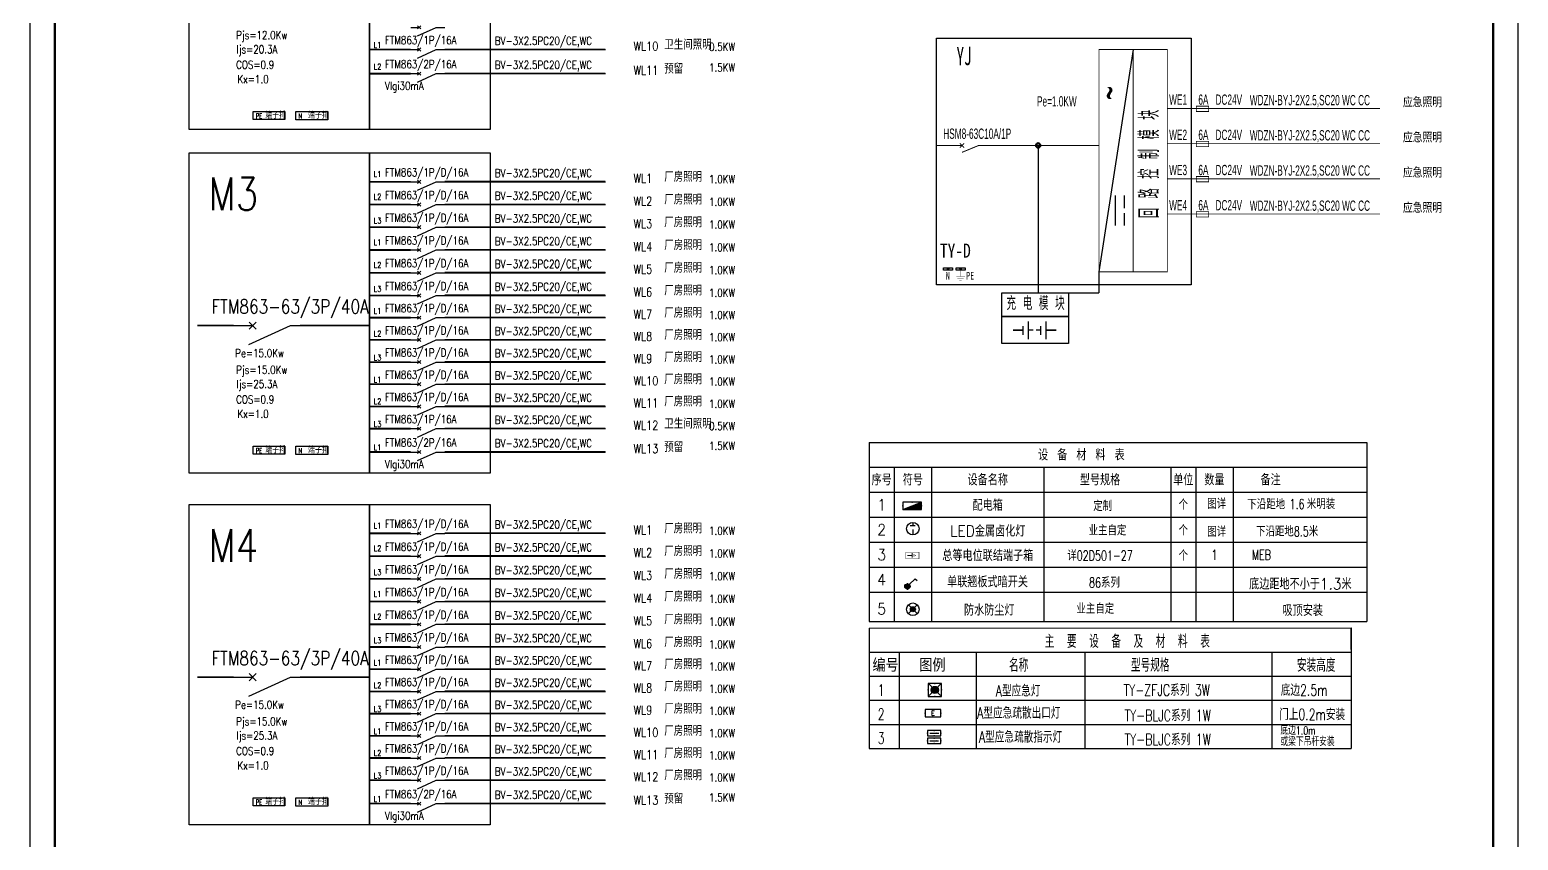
# Model space of a CAD drawing. Extents: x -496980 to 486425, y -292187 to -29437.
# Drawn here: x -302656 to -154156, y -183612 to -102761 of the extents above; entities that cross this region are included whole.
import ezdxf
from ezdxf.enums import TextEntityAlignment as Align

# ---------------------------------------------------------------- set-up
doc = ezdxf.new("R2010")
doc.units = 0
doc.header["$LTSCALE"] = 1000
doc.header["$MEASUREMENT"] = 0
doc.linetypes.add('ACAD_ISO02W100', pattern=[15, 12, -3])
doc.linetypes.add('DASH', pattern=[0.35, 0.25, -0.1])
for name, color, linetype in [('BPM', 4, 'Continuous'), ('ELEMENT', 3, 'Continuous'), ('EQUIP', 3, 'Continuous'), ('EQUIP-照明', 3, 'Continuous'), ('EQUIP-箱柜', 3, 'Continuous'), ('LIN1', 7, 'Continuous'), ('PMSBB', 7, 'Continuous'), ('PUB_DIM', 3, 'Continuous'), ('PUB_TITLE', 4, 'Continuous'), ('SIG_TEXT', 7, 'Continuous'), ('SYS_DIM', 51, 'Continuous'), ('SYST', 7, 'Continuous'), ('TEL_TEXT', 7, 'Continuous'), ('TXT', 1, 'Continuous'), ('WIRE-照明', 4, 'Continuous'), ('图框', 2, 'Continuous'), ('电气', 128, 'Continuous'), ('砼墙', 3, 'Continuous')]:
    doc.layers.add(name, color=color, linetype=linetype)
doc.styles.add('_CBS_TXT', font='CBS_TXT.shx', dxfattribs={"width": 0.6})
doc.styles.add('_HZTXT', font='txt.shx', dxfattribs={"width": 0.8, "bigfont": 'hztxt.shx'})
doc.styles.add('_SIMPLEX', font='SIMPLEX.shx', dxfattribs={"width": 0.8})
doc.styles.add('_TCH_DIM', font='SIMPLEX', dxfattribs={"bigfont": 'GBCBIG'})
doc.styles.add('_TEL_DIM', font='SIMPLEX', dxfattribs={"width": 0.8, "height": 3.5, "bigfont": 'HZTXT'})
doc.styles.add('_TXT', font='SIMPLEX.shx', dxfattribs={"width": 0.6})
doc.styles.add('HZ', font='rs.shx', dxfattribs={"width": 0.8, "bigfont": 'hztxt.shx'})
doc.styles.add('HZ_TXT', font='TXT.shx', dxfattribs={"bigfont": 'hztxt.shx'})
doc.styles.add('hztxt', font='SIMPLEX', dxfattribs={"width": 0.8, "height": 3.5, "bigfont": 'HZTXT'})
doc.styles.add('IDQSTYLE', font='simplex.shx', dxfattribs={"width": 0.7, "bigfont": 'hzfs1.shx'})
doc.styles.get("Standard").update_dxf_attribs({"font": 'gbenor.shx', "bigfont": 'gbcbig.shx'})
doc.styles.add('txt', font='ros.shx', dxfattribs={"width": 0.8, "height": 300, "bigfont": 'hzs.shx'})
doc.styles.add('文字标注', font='simhei.ttf')
doc.styles.add('黑体', font='simhei.ttf')

# ---------------------------------------------------------------- blocks, each defined once
blk = doc.blocks.new('1901')
at = {"color": 4, "linetype": 'Continuous', "const_width": 0.3}
blk.add_lwpolyline([(5, 2.5), (-5, 2.5), (-5, -2.5), (5, -2.5)], close=True, dxfattribs=at)
blk = doc.blocks.new('A$C72C45215')
at = {"layer": 'BPM', "color": 1, "linetype": 'Continuous', "ltscale": 0.8, "const_width": 40}
for points in [[(57, 337), (277, 337)], [(111, 251), (228, 251)], [(146, 167), (187, 167)], [(162, 570), (162, 334)]]:
    blk.add_lwpolyline(points, dxfattribs=at)
at = {"layer": 'BPM', "color": 1, "linetype": 'Continuous', "ltscale": 0.8, "xscale": 62.5, "yscale": 62.5, "zscale": 87.5, "rotation": 270}
blk.add_blockref('1901', (166, 322), dxfattribs=at)
blk = doc.blocks.new('MEX')
at = {"layer": 'BPM', "color": 1, "linetype": 'Continuous', "ltscale": 0.8, "xscale": 0.008, "yscale": 0.008, "zscale": 0.008}
blk.add_blockref('A$C72C45215', (-1.29, -2.66), dxfattribs=at)
blk = doc.blocks.new('$equip$00001202')
for p, q in [((-0.2, 0.25), (0.2, 0.25)), ((0, 0.5), (0, 0.25)), ((0, -0.05), (0, -0.5))]:
    blk.add_line(p, q)
blk.add_circle((0, 0), 0.5)
at = {"flags": 9}
blk.add_attdef('A', (0, 0), '', height=0.00002, dxfattribs=at)
blk = doc.blocks.new('$equip$00001962')
for p, q in [((0.15, 0.36), (0.63, 0.83)), ((0.63, 0.83), (0.77, 0.69))]:
    blk.add_line(p, q)
blk.add_circle((0, 0.21), 0.208)
for p in [(-0.21, 0.21), (0, 0.42), (0, 0), (0.21, 0.21)]:
    blk.add_point(p)
for points in [[(-0.18, 0.31), (0.18, 0.31), (-0.21, 0.21), (0.21, 0.21)], [(-0.18, 0.1), (0.18, 0.1), (-0.21, 0.21), (0.21, 0.21)], [(-0.1, 0.39), (0.1, 0.39), (-0.18, 0.31), (0.18, 0.31)], [(-0.1, 0.03), (0.1, 0.03), (-0.18, 0.1), (0.18, 0.1)], [(0, 0.42), (0, 0.42), (-0.1, 0.39), (0.1, 0.39)], [(0, 0), (0, 0), (-0.1, 0.03), (0.1, 0.03)]]:
    blk.add_solid(points)
at = {"layer": 'TEL_TEXT', "style": '_TEL_DIM', "flags": 1}
blk.add_attdef('A', text='', height=0.00002, dxfattribs=at).set_placement((0, 0), align=Align.MIDDLE_CENTER)
blk = doc.blocks.new('$equip$00001149')
for p, q in [((-0.35, 0.35), (0.35, -0.35)), ((0.35, 0.35), (-0.35, -0.35))]:
    blk.add_line(p, q)
for radius in [0.5, 0.2]:
    blk.add_circle((0, 0), radius)
for points in [[(-0.17, 0.1), (0.17, 0.1), (-0.2, 0), (0.2, 0)], [(-0.17, -0.1), (0.17, -0.1), (-0.2, 0), (0.2, 0)], [(-0.1, 0.17), (0.1, 0.17), (-0.17, 0.1), (0.17, 0.1)], [(0, 0.2), (0, 0.2), (-0.1, 0.17), (0.1, 0.17)], [(-0.1, -0.17), (0.1, -0.17), (-0.17, -0.1), (0.17, -0.1)], [(0, -0.2), (0, -0.2), (-0.1, -0.17), (0.1, -0.17)]]:
    blk.add_solid(points)
at = {"flags": 9}
blk.add_attdef('A', (0, 0), '', height=0.00002, dxfattribs=at)
blk = doc.blocks.new('*X28')
at = {"color": 0}
for p, q in [((-247, 0), (-246, 2)), ((-212, 0), (-187, 25)), ((-177, 0), (-128, 49)), ((-141, 0), (-69, 72)), ((-106, 0), (-10, 96)), ((-71, 0), (49, 120)), ((-35, 0), (108, 143)), ((0, 0), (167, 167)), ((35, 0), (226, 190)), ((71, 0), (250, 179)), ((106, 0), (250, 144)), ((141, 0), (250, 109)), ((177, 0), (250, 73)), ((212, 0), (250, 38)), ((247, 0), (250, 3))]:
    blk.add_line(p, q, dxfattribs=at)
blk = doc.blocks.new('$equip$00002939')
for p, q in [((-0.75, 0.6), (-0.75, 0)), ((0.75, 0.6), (-0.75, 0.6)), ((-0.75, 0), (0.75, 0.6)), ((-0.75, 0), (0.75, 0)), ((0.75, 0), (0.75, 0.6))]:
    blk.add_line(p, q)
at = {"const_width": 0.04}
blk.add_lwpolyline([(-0.75, 0.6), (-0.75, 0), (0.75, 0), (0.75, 0.6), (-0.75, 0.6), (-0.75, 0)], dxfattribs=at)
for p in [(-0.75, 0.3), (0, 0.6), (0, 0), (0.75, 0.3)]:
    blk.add_point(p)
blk.add_solid([(-0.75, 0), (0.75, 0), (0.75, 0.6)])
at = {"xscale": 0.00300000000061118, "yscale": 0.00300000000061118, "zscale": 0.003}
blk.add_blockref('*X28', (0, 0), dxfattribs=at)
at = {"color": 7, "style": '_TEL_DIM', "flags": 1}
for tag in ['A', 'REMARK']:
    blk.add_attdef(tag, text='', height=0.00002, dxfattribs=at).set_placement((0, 0), align=Align.MIDDLE_CENTER)
blk = doc.blocks.new('$equip$00001167')
for p, q in [((-0.43, 0.43), (0.43, -0.43)), ((-0.43, -0.43), (0.43, 0.43))]:
    blk.add_line(p, q)
blk.add_lwpolyline([(-0.5, 0.5), (-0.5, -0.5), (0.5, -0.5), (0.5, 0.5)], close=True)
blk.add_circle((0, 0), 0.275)
for p in [(-0.5, 0), (0, 0.5), (0.5, 0), (0, -0.5)]:
    blk.add_point(p)
for points in [[(-0.24, 0.14), (0.24, 0.14), (-0.27, 0), (0.27, 0)], [(-0.24, -0.14), (0.24, -0.14), (-0.27, 0), (0.27, 0)], [(-0.14, 0.24), (0.14, 0.24), (-0.24, 0.14), (0.24, 0.14)], [(0, 0.27), (0, 0.27), (-0.14, 0.24), (0.14, 0.24)], [(-0.14, -0.24), (0.14, -0.24), (-0.24, -0.14), (0.24, -0.14)], [(0, -0.27), (0, -0.27), (-0.14, -0.24), (0.14, -0.24)]]:
    blk.add_solid(points)
at = {"flags": 9}
blk.add_attdef('A', (0, 0), '', height=0.00002, dxfattribs=at)
blk = doc.blocks.new('$equip$00001685')
for p, q in [((0.72, 0.6), (-0.72, 0.6)), ((-0.72, 0.6), (-0.72, 0)), ((-0.72, 0), (0.72, 0)), ((0.72, 0), (0.72, 0.6))]:
    blk.add_line(p, q)
at = {"color": 7}
blk.add_line((-0.48, 0.3), (0.48, 0.3), dxfattribs=at)
for p in [(-0.72, 0.3), (0, 0.6), (0, 0), (0.72, 0.3)]:
    blk.add_point(p)
for points in [[(-0.24, 0.23), (-0.53, 0.3), (-0.24, 0.37)], [(0.24, 0.23), (0.53, 0.3), (0.24, 0.37)]]:
    blk.add_solid(points)
at = {"layer": 'TEL_TEXT', "style": '_TEL_DIM', "flags": 1}
blk.add_attdef('A', text='', height=0.00002, dxfattribs=at).set_placement((0, 0), align=Align.MIDDLE_CENTER)
blk = doc.blocks.new('$equip$00001687')
for p, q in [((0.72, 0.6), (-0.72, 0.6)), ((-0.72, 0.6), (-0.72, 0)), ((-0.72, 0), (0.72, 0)), ((0.72, 0), (0.72, 0.6))]:
    blk.add_line(p, q)
at = {"color": 7}
blk.add_line((-0.48, 0.3), (0.48, 0.3), dxfattribs=at)
for p in [(-0.72, 0.3), (0, 0.6), (0, 0), (0.72, 0.3)]:
    blk.add_point(p)
blk.add_solid([(0.24, 0.23), (0.53, 0.3), (0.24, 0.37)])
at = {"layer": 'TEL_TEXT', "style": '_TEL_DIM', "flags": 1}
blk.add_attdef('A', text='', height=0.00002, dxfattribs=at).set_placement((0, 0), align=Align.MIDDLE_CENTER)
blk = doc.blocks.new('$equip$00001776')
for p, q in [((0.72, 0.66), (-0.72, 0.66)), ((-0.72, 0.66), (-0.72, 0)), ((-0.72, 0), (0.72, 0)), ((0.72, 0), (0.72, 0.66))]:
    blk.add_line(p, q)
for p in [(-0.72, 0.33), (0, 0.66), (0, 0), (0.72, 0.33)]:
    blk.add_point(p)
at = {"color": 7, "style": '_TEL_DIM'}
blk.add_attdef('$TEXT$', text='', height=0.4, dxfattribs=at).set_placement((0, 0.33), align=Align.MIDDLE_CENTER)
at = {"color": 7, "style": '_TEL_DIM', "flags": 1}
blk.add_attdef('A', text='', height=0.00002, dxfattribs=at).set_placement((0, 0), align=Align.MIDDLE_CENTER)
blk = doc.blocks.new('_SWITCH')
for p, q in [((-0.25, -0.2), (0, -0.75)), ((-0.047, -0.297), (0.047, -0.203)), ((-0.047, -0.203), (0.047, -0.297))]:
    blk.add_line(p, q)
for points in [[(0, 0), (0, -0.25)], [(0, -0.75), (0, -1)]]:
    blk.add_lwpolyline(points)
at = {"width": 0.8, "flags": 9}
blk.add_attdef('S', (0.25, -0.5), '', height=0.2, dxfattribs=at)
blk = doc.blocks.new('M_M7')
for p, q in [((-0.25, -0.2), (0, -0.75)), ((-0.047, -0.297), (0.047, -0.203)), ((-0.047, -0.203), (0.047, -0.297))]:
    blk.add_line(p, q)
for points in [[(0, 0), (0, -0.25)], [(0, -0.75), (0, -1)]]:
    blk.add_lwpolyline(points)
at = {"width": 0.8, "flags": 9}
blk.add_attdef('S', (0.25, -0.5), '', height=0.2, dxfattribs=at)
blk = doc.blocks.new('$element$00000390')
at = {"const_width": 0.0233}
for points in [[(0, 0), (0, -0.375)], [(-0.25, -0.375), (0.25, -0.375)], [(-0.188, -0.5), (0.188, -0.5)], [(-0.062, -0.625), (0.062, -0.625)]]:
    blk.add_lwpolyline(points, dxfattribs=at)
at = {"flags": 9}
blk.add_attdef('S', (0, 0), '', height=0.00000667, dxfattribs=at)

msp = doc.modelspace()

# ---------------------------------------------------------------- linework, layer by layer
at = {"color": 1}
for p, q in [((-202052.4, -114301.7), (-202052.4, -129003.8)), ((-195981.9, -126916), (-195981.9, -129003.8)), ((-199032.6, -129003.8), (-195981.9, -129003.8))]:
    msp.add_line(p, q, dxfattribs=at)
at = {"color": 7}
for p, q in [((-205671.4, -131363.1), (-199032.6, -131363.1)), ((-203000.8, -133629.6), (-203000.8, -131855)), ((-201244.3, -133629.6), (-201244.3, -131855)), ((-204532.3, -132742.3), (-203531.2, -132742.3)), ((-203531.2, -132742.3), (-204532.3, -132742.3)), ((-203531.2, -133191.8), (-203531.2, -132336.9)), ((-202538.5, -132742.3), (-203000.8, -132742.3)), ((-201774.7, -132742.3), (-202238.9, -132742.3)), ((-201774.7, -133191.8), (-201774.7, -132336.9)), ((-201244.3, -132742.3), (-200243.2, -132742.3)), ((-200243.2, -132742.3), (-201244.3, -132742.3))]:
    msp.add_line(p, q, dxfattribs=at)
at = {"color": 5}
for p, q in [((-218923.1, -162464.2), (-170829.7, -162427.7)), ((-218923.1, -162464.2), (-218923.1, -174449.1, 0)), ((-170829.7, -162464.2, 0), (-170829.7, -174449.1, 0)), ((-218923.1, -164861.1), (-170829.7, -164861.1)), ((-215926.8, -164861.1), (-215926.8, -174449.1)), ((-208233.9, -164861.1), (-208233.9, -174449.1, 0)), ((-197408, -164861.1), (-197408, -174449.1, 0)), ((-178752.1, -164861.1, 0), (-178752.1, -174449.1, 0))]:
    msp.add_line(p, q, dxfattribs=at)
for p, q in [((-170829.7, -162464.2, 0), (-170829.7, -174449.1, 0)), ((-218923.1, -167258.1), (-170829.7, -167258.1)), ((-218923.1, -169655.1), (-170829.7, -169655.1)), ((-218923.1, -172052.1), (-170829.7, -172052.1))]:
    msp.add_line(p, q)
at = {"color": 2}
msp.add_line((-218923.1, -174449.1), (-170829.7, -174449.1), dxfattribs=at)
for points in [[(-286737.5, -81654.9), (-256713.2, -81654.9), (-256713.2, -112712.2), (-286737.5, -112712.2)], [(-212190.1, -103595.1), (-186774.9, -103595.1), (-186774.9, -128217.1), (-212190.1, -128217.1)], [(-286737.5, -115041.9), (-256713.2, -115041.9), (-256713.2, -146999.4), (-286737.5, -146999.4)], [(-199032.6, -131363.1), (-205671.4, -131363.1), (-205671.4, -129003.8), (-199032.6, -129003.8)], [(-205671.4, -131363.1), (-199032.6, -131363.1), (-199032.6, -134047), (-205671.4, -134047)], [(-286737.5, -150113.9), (-256713.2, -150113.9), (-256713.2, -182071.4), (-286737.5, -182071.4)]]:
    msp.add_lwpolyline(points, close=True)
at = {"color": 7, "linetype": 'ACAD_ISO02W100', "lineweight": 50}
msp.add_circle((-202052.4, -114301.7), 212.2, dxfattribs=at)
at = {"layer": 'LIN1', "color": 0}
for p, q in [((-218906.5, -143919.9), (-169272.6, -143919.9)), ((-218906.5, -143919.9), (-218906.5, -161777)), ((-169272.6, -143919.9), (-169272.6, -146409.7)), ((-218906.5, -146409.7), (-169272.6, -146409.7)), ((-216416.7, -146409.7), (-216416.7, -148899.5)), ((-212682.1, -146409.7), (-212682.1, -148899.5)), ((-201478.2, -146409.7), (-201478.2, -148899.5)), ((-188820.9, -146409.7), (-188820.9, -148899.5)), ((-186331.1, -146409.7), (-186331.1, -148899.5)), ((-182596.5, -146409.7), (-182596.5, -148899.5)), ((-169272.6, -146409.7), (-169272.6, -148899.5)), ((-218906.5, -148899.5), (-169272.6, -148899.5)), ((-216416.7, -148899.5), (-216416.7, -153879)), ((-212682.1, -148899.5), (-212682.1, -153879)), ((-169272.6, -148899.5), (-169272.6, -153879)), ((-218906.5, -151389.2), (-169272.6, -151389.2)), ((-212682.1, -151389.2), (-212682.1, -153879)), ((-218906.5, -153879), (-169272.6, -153879)), ((-216416.7, -153879), (-216416.7, -156368.7)), ((-212682.1, -153879), (-212682.1, -156368.7)), ((-169272.6, -153879), (-169272.6, -156368.7)), ((-218906.5, -156368.7), (-169272.6, -156368.7)), ((-216416.7, -156368.7), (-216416.7, -158858.5)), ((-212682.1, -156368.7), (-212682.1, -161777)), ((-169272.6, -156368.7), (-169272.6, -161777)), ((-218906.5, -158858.5), (-169272.6, -158858.5)), ((-216416.7, -158858.5), (-216416.7, -161777)), ((-218906.5, -161777), (-169272.6, -161777))]:
    msp.add_line(p, q, dxfattribs=at)
at = {"layer": 'PMSBB', "color": 0, "linetype": 'Continuous'}
for p, q in [((-201478.2, -148899.5), (-201478.2, -153879)), ((-188820.9, -148899.5), (-188820.9, -153879)), ((-186331.1, -148899.5), (-186331.1, -153879)), ((-182596.5, -148899.5), (-182596.5, -153879)), ((-201478.2, -151389.2), (-201478.2, -153879)), ((-188820.9, -151389.2), (-188820.9, -153879)), ((-186331.1, -151389.2), (-186331.1, -153879)), ((-182596.5, -151389.2), (-182596.5, -153879)), ((-201478.2, -153879), (-201478.2, -156368.7)), ((-188820.9, -153879), (-188820.9, -156368.7)), ((-186331.1, -153879), (-186331.1, -156368.7)), ((-182596.5, -153879), (-182596.5, -156368.7)), ((-201478.2, -156368.7), (-201478.2, -161777)), ((-188820.9, -156368.7), (-188820.9, -161777)), ((-186331.1, -156368.7), (-186331.1, -161777)), ((-182596.5, -156368.7), (-182596.5, -161777)), ((-201478.2, -161726.8), (-201478.2, -161777))]:
    msp.add_line(p, q, dxfattribs=at)
at = {"layer": 'PUB_DIM'}
for points in [[(-280373.8, -110911.7), (-277194.7, -110911.7), (-277194.7, -111727.3), (-280373.8, -111727.3)], [(-276109.5, -110924.4), (-272930.4, -110924.4), (-272930.4, -111740), (-276109.5, -111740)], [(-280373.8, -144298.7), (-277194.7, -144298.7), (-277194.7, -145114.3), (-280373.8, -145114.3)], [(-276109.5, -144311.4), (-272930.4, -144311.4), (-272930.4, -145127), (-276109.5, -145127)], [(-280373.8, -179370.7), (-277194.7, -179370.7), (-277194.7, -180186.3), (-280373.8, -180186.3)], [(-276109.5, -179383.4), (-272930.4, -179383.4), (-272930.4, -180199), (-276109.5, -180199)]]:
    msp.add_lwpolyline(points, close=True, dxfattribs=at)
at = {"layer": 'PUB_TITLE'}
msp.add_lwpolyline([(-302656, -29436.9), (-302656, -292186.9), (-154156, -292186.9), (-154156, -29436.9)], close=True, dxfattribs=at)
at = {"layer": 'PUB_TITLE', "const_width": 250}
msp.add_lwpolyline([(-300156, -35686.9), (-300156, -289686.9), (-156656, -289686.9), (-156656, -35686.9)], close=True, dxfattribs=at)
at = {"layer": 'SYST', "color": 3, "linetype": 'Continuous', "const_width": 95.2}
for points in [[(-212190.1, -114301.7), (-209651.4, -114301.7)], [(-209865.6, -114515.9), (-209437.2, -114087.5)], [(-209865.6, -114087.5), (-209437.2, -114515.9)], [(-207986.3, -114301.7), (-209651.4, -114990.2)], [(-195981.9, -114301.7), (-207986.3, -114301.7)]]:
    msp.add_lwpolyline(points, dxfattribs=at)
at = {"layer": 'TXT', "color": 7}
for p, q in [((-194366.4, -119278.7, -13074.4), (-194366.4, -122300.5, -13074.4)), ((-193472.4, -119278.7, -13074.4), (-193472.4, -120558.3, -13074.4)), ((-193472.4, -121067.8, -13074.4), (-193472.4, -122300.5, -13074.4))]:
    msp.add_line(p, q, dxfattribs=at)
at = {"layer": 'WIRE-照明', "color": 3, "linetype": 'Continuous'}
for p, q in [((-268762.2, -104737.2), (-264648.3, -104737.2)), ((-261246.3, -104728.7), (-245225.3, -104728.7)), ((-192576, -104732.7), (-195981.9, -126916)), ((-268762.2, -107139.2), (-264648.3, -107139.2)), ((-261246.3, -107130.6), (-245225.3, -107130.6)), ((-268762.2, -117926.8), (-264648.3, -117926.8)), ((-261246.3, -117918.3), (-245225.3, -117918.3)), ((-268762.2, -120194.8), (-264648.3, -120194.8)), ((-261246.3, -120186.3), (-245225.3, -120186.3)), ((-268762.2, -122462.8), (-264648.3, -122462.8)), ((-261246.3, -122454.3), (-245225.3, -122454.3)), ((-268762.2, -124730.8), (-264648.3, -124730.8)), ((-261246.3, -124722.3), (-245225.3, -124722.3)), ((-268762.2, -126998.8), (-264648.3, -126998.8)), ((-261246.3, -126990.3), (-245225.3, -126990.3)), ((-268762.2, -129266.8), (-264648.3, -129266.8)), ((-261246.3, -129258.3), (-245225.3, -129258.3)), ((-268762.2, -131481.2), (-264648.3, -131481.2)), ((-261246.3, -131472.6), (-245225.3, -131472.6)), ((-268762.2, -133695.5), (-264648.3, -133695.5)), ((-261246.3, -133687), (-245225.3, -133687)), ((-268762.2, -135909.9), (-264648.3, -135909.9)), ((-261246.3, -135901.3), (-245225.3, -135901.3)), ((-268762.2, -138124.2), (-264648.3, -138124.2)), ((-261246.3, -138115.7), (-245225.3, -138115.7)), ((-268762.2, -140338.6), (-264648.3, -140338.6)), ((-261246.3, -140330), (-245225.3, -140330)), ((-268762.2, -142552.9), (-264648.3, -142552.9)), ((-261246.3, -142544.4), (-245225.3, -142544.4)), ((-268762.2, -144886.7), (-264648.3, -144886.7)), ((-261246.3, -144878.1), (-245225.3, -144878.1)), ((-268762.2, -152998.8), (-264648.3, -152998.8)), ((-261246.3, -152990.3), (-245225.3, -152990.3)), ((-268762.2, -155266.8), (-264648.3, -155266.8)), ((-261246.3, -155258.3), (-245225.3, -155258.3)), ((-268762.2, -157534.8), (-264648.3, -157534.8)), ((-261246.3, -157526.3), (-245225.3, -157526.3)), ((-268762.2, -159802.8), (-264648.3, -159802.8)), ((-261246.3, -159794.3), (-245225.3, -159794.3)), ((-268762.2, -162070.8), (-264648.3, -162070.8)), ((-261246.3, -162062.3), (-245225.3, -162062.3)), ((-268762.2, -164338.8), (-264648.3, -164338.8)), ((-261246.3, -164330.3), (-245225.3, -164330.3)), ((-268762.2, -166553.2), (-264648.3, -166553.2)), ((-261246.3, -166544.6), (-245225.3, -166544.6)), ((-268762.2, -168767.5), (-264648.3, -168767.5)), ((-261246.3, -168759), (-245225.3, -168759)), ((-268762.2, -170981.9), (-264648.3, -170981.9)), ((-261246.3, -170973.3), (-245225.3, -170973.3)), ((-268762.2, -173196.2), (-264648.3, -173196.2)), ((-261246.3, -173187.7), (-245225.3, -173187.7)), ((-268762.2, -175410.6), (-264648.3, -175410.6)), ((-261246.3, -175402), (-245225.3, -175402)), ((-268762.2, -177624.9), (-264648.3, -177624.9)), ((-261246.3, -177616.4), (-245225.3, -177616.4)), ((-268762.2, -179958.7), (-264648.3, -179958.7)), ((-261246.3, -179950.1), (-245225.3, -179950.1))]:
    msp.add_line(p, q, dxfattribs=at)
for points, const_width in [([(-268762.2, -81654.9), (-268762.2, -112712.2)], 176.4), ([(-268762.2, -104737.2), (-264648.3, -104737.2)], 176.4), ([(-261246.3, -104728.7), (-245225.3, -104728.7)], 176.4), ([(-192576, -104732.7), (-192576, -126916), (-195981.9, -126916), (-195981.9, -104732.7), (-192576, -104732.7)], 82.5), ([(-189170.1, -104732.7), (-189170.1, -126916), (-192576, -126916), (-192576, -104732.7), (-189170.1, -104732.7)], 82.5), ([(-268762.2, -107139.2), (-264648.3, -107139.2)], 176.4), ([(-261246.3, -107130.6), (-245225.3, -107130.6)], 176.4), ([(-268762.2, -115041.9), (-268762.2, -146999.4)], 176.4), ([(-268762.2, -117926.8), (-264648.3, -117926.8)], 176.4), ([(-261246.3, -117918.3), (-245225.3, -117918.3)], 176.4), ([(-268762.2, -120194.8), (-264648.3, -120194.8)], 176.4), ([(-261246.3, -120186.3), (-245225.3, -120186.3)], 176.4), ([(-268762.2, -122462.8), (-264648.3, -122462.8)], 176.4), ([(-261246.3, -122454.3), (-245225.3, -122454.3)], 176.4), ([(-268762.2, -124730.8), (-264648.3, -124730.8)], 176.4), ([(-261246.3, -124722.3), (-245225.3, -124722.3)], 176.4), ([(-268762.2, -126998.8), (-264648.3, -126998.8)], 176.4), ([(-261246.3, -126990.3), (-245225.3, -126990.3)], 176.4), ([(-268762.2, -129266.8), (-264648.3, -129266.8)], 176.4), ([(-261246.3, -129258.3), (-245225.3, -129258.3)], 176.4), ([(-268762.2, -131481.2), (-264648.3, -131481.2)], 176.4), ([(-261246.3, -131472.6), (-245225.3, -131472.6)], 176.4), ([(-282309.8, -132269.1), (-285952.8, -132269.1)], 176.4), ([(-268762.2, -132269.1), (-275694.8, -132269.1)], 176.4), ([(-268762.2, -133695.5), (-264648.3, -133695.5)], 176.4), ([(-261246.3, -133687), (-245225.3, -133687)], 176.4), ([(-268762.2, -135909.9), (-264648.3, -135909.9)], 176.4), ([(-261246.3, -135901.3), (-245225.3, -135901.3)], 176.4), ([(-268762.2, -138124.2), (-264648.3, -138124.2)], 176.4), ([(-261246.3, -138115.7), (-245225.3, -138115.7)], 176.4), ([(-268762.2, -140338.6), (-264648.3, -140338.6)], 176.4), ([(-261246.3, -140330), (-245225.3, -140330)], 176.4), ([(-268762.2, -142552.9), (-264648.3, -142552.9)], 176.4), ([(-261246.3, -142544.4), (-245225.3, -142544.4)], 176.4), ([(-268762.2, -144886.7), (-264648.3, -144886.7)], 176.4), ([(-261246.3, -144878.1), (-245225.3, -144878.1)], 176.4), ([(-268762.2, -150113.9), (-268762.2, -182071.4)], 176.4), ([(-268762.2, -152998.8), (-264648.3, -152998.8)], 176.4), ([(-261246.3, -152990.3), (-245225.3, -152990.3)], 176.4), ([(-268762.2, -155266.8), (-264648.3, -155266.8)], 176.4), ([(-261246.3, -155258.3), (-245225.3, -155258.3)], 176.4), ([(-268762.2, -157534.8), (-264648.3, -157534.8)], 176.4), ([(-261246.3, -157526.3), (-245225.3, -157526.3)], 176.4), ([(-268762.2, -159802.8), (-264648.3, -159802.8)], 176.4), ([(-261246.3, -159794.3), (-245225.3, -159794.3)], 176.4), ([(-268762.2, -162070.8), (-264648.3, -162070.8)], 176.4), ([(-261246.3, -162062.3), (-245225.3, -162062.3)], 176.4), ([(-268762.2, -164338.8), (-264648.3, -164338.8)], 176.4), ([(-261246.3, -164330.3), (-245225.3, -164330.3)], 176.4), ([(-282309.8, -167341.1), (-285952.8, -167341.1)], 176.4), ([(-268762.2, -167341.1), (-275694.8, -167341.1)], 176.4), ([(-268762.2, -166553.2), (-264648.3, -166553.2)], 176.4), ([(-261246.3, -166544.6), (-245225.3, -166544.6)], 176.4), ([(-268762.2, -168767.5), (-264648.3, -168767.5)], 176.4), ([(-261246.3, -168759), (-245225.3, -168759)], 176.4), ([(-268762.2, -170981.9), (-264648.3, -170981.9)], 176.4), ([(-261246.3, -170973.3), (-245225.3, -170973.3)], 176.4), ([(-268762.2, -173196.2), (-264648.3, -173196.2)], 176.4), ([(-261246.3, -173187.7), (-245225.3, -173187.7)], 176.4), ([(-268762.2, -175410.6), (-264648.3, -175410.6)], 176.4), ([(-261246.3, -175402), (-245225.3, -175402)], 176.4), ([(-268762.2, -177624.9), (-264648.3, -177624.9)], 176.4), ([(-261246.3, -177616.4), (-245225.3, -177616.4)], 176.4), ([(-268762.2, -179958.7), (-264648.3, -179958.7)], 176.4), ([(-261246.3, -179950.1), (-245225.3, -179950.1)], 176.4)]:
    msp.add_lwpolyline(points, dxfattribs=dict(at, const_width=const_width))
at = {"layer": 'WIRE-照明', "color": 3, "linetype": 'Continuous', "const_width": 82.5}
for points in [[(-186277.7, -110382), (-185032.1, -110382), (-185032.1, -110908.4), (-186277.7, -110908.4)], [(-186277.7, -113891.9), (-185032.1, -113891.9), (-185032.1, -114418.3), (-186277.7, -114418.3)], [(-186277.7, -117401.8), (-185032.1, -117401.8), (-185032.1, -117928.2), (-186277.7, -117928.2)], [(-186277.7, -120911.7), (-185032.1, -120911.7), (-185032.1, -121438.1), (-186277.7, -121438.1)]]:
    msp.add_lwpolyline(points, close=True, dxfattribs=at)
at = {"layer": '图框'}
for p, q in [((-170829.7, -164569.4), (-170829.7, -162427.7)), ((-170829.7, -162427.7), (-170829.7, -164569.4))]:
    msp.add_line(p, q, dxfattribs=at)
at = {"layer": '电气'}
for points in [[(-211486.5, -126519.9), (-210592, -126519.9), (-210592, -126728.5), (-211486.5, -126728.5)], [(-210243.4, -126519.9), (-209348.9, -126519.9), (-209348.9, -126728.5), (-210243.4, -126728.5)]]:
    msp.add_lwpolyline(points, close=True, dxfattribs=at)
for centre in [(-211039.3, -126624.2), (-209796.2, -126624.2)]:
    msp.add_circle(centre, 71.3, dxfattribs=at)
at = {"layer": '砼墙', "linetype": 'DASH', "const_width": 82.5}
for points in [[(-189170.1, -110608.3), (-167936.7, -110608.3)], [(-189170.1, -114118.2), (-167936.7, -114118.2)], [(-189170.1, -117628.1), (-167936.7, -117628.1)], [(-189170.1, -121138), (-167936.7, -121138)]]:
    msp.add_lwpolyline(points, dxfattribs=at)

# ---------------------------------------------------------------- block references
at = {"layer": 'ELEMENT', "xscale": 1732.130118483339, "yscale": 1732.130118483339, "zscale": 1732.130118483339}
msp.add_blockref('$element$00000390', (-209796.2, -126728.5), dxfattribs=at)
at = {"layer": 'EQUIP-照明', "color": 0, "xscale": 1250, "yscale": 1250, "zscale": 1250}
for name, p in [('$equip$00001202', (-214556.4, -152534.9)), ('$equip$00001962', (-215099.2, -158558.5)), ('$equip$00001149', (-214554.3, -160568.7))]:
    msp.add_blockref(name, p, dxfattribs=at)
at = {"layer": 'EQUIP-照明', "xscale": 1307.450144000879, "yscale": 1307.450144000703, "zscale": 1307.450144}
msp.add_blockref('$equip$00001167', (-212360.1, -168621.5), dxfattribs=at)
at = {"layer": 'EQUIP-照明'}
ref = msp.add_blockref('$equip$00001776', (-212549.4, -171302, 0), dxfattribs=dict(at, xscale=1098.258120959767, yscale=1098.258120959679, zscale=1098.25812096))
ref.add_attrib('$TEXT$', 'E', dxfattribs={"layer": 'TEL_TEXT', "height": 439.3, "style": '_TEL_DIM'}).set_placement((-212549.4, -170939.6, 0), align=Align.MIDDLE_CENTER)
at = {"layer": 'EQUIP-照明', "color": 0, "linetype": 'ByBlock', "xscale": 915.2151008001579, "yscale": 915.2151008000694, "zscale": 915.2151007999998}
for name, p in [('$equip$00001685', (-212422.7, -173964.9, 0)), ('$equip$00001687', (-212416.3, -173198.2, 0))]:
    msp.add_blockref(name, p, dxfattribs=at)
at = {"layer": 'EQUIP-箱柜', "color": 0, "xscale": 1250, "yscale": 1250, "zscale": 1250}
msp.add_blockref('$equip$00002939', (-214628.8, -150631.5), dxfattribs=at)
at = {"layer": 'LIN1', "color": 0, "xscale": 261.4247999992222, "yscale": 261.4247999992222, "zscale": 261.4247999999997, "rotation": 90}
msp.add_blockref('MEX', (-214614.7, -155210.6, -2649.8), dxfattribs=at)
at = {"layer": 'WIRE-照明', "color": 3, "linetype": 'Continuous', "rotation": 90}
for name, p, xscale, yscale, zscale in [('_SWITCH', (-264648.3, -102522.9), 3402, 3402, 3402), ('_SWITCH', (-264648.3, -104737.2), 3402, 3402, 3402), ('_SWITCH', (-264648.3, -107139.2), 3402, 3402, 3402), ('_SWITCH', (-264648.3, -117926.8), 3402, 3402, 3402), ('_SWITCH', (-264648.3, -120194.8), 3402, 3402, 3402), ('_SWITCH', (-264648.3, -122462.8), 3402, 3402, 3402), ('_SWITCH', (-264648.3, -124730.8), 3402, 3402, 3402), ('_SWITCH', (-264648.3, -126998.8), 3402, 3402, 3402), ('_SWITCH', (-264648.3, -129266.8), 3402, 3402, 3402), ('M_M7', (-282309.8, -132269.1), 7560, 7560, 7560), ('_SWITCH', (-264648.3, -131481.2), 3402, 3402, 3402), ('_SWITCH', (-264648.3, -133695.5), 3402, 3402, 3402), ('_SWITCH', (-264648.3, -135909.9), 3402, 3402, 3402), ('_SWITCH', (-264648.3, -138124.2), 3402, 3402, 3402), ('_SWITCH', (-264648.3, -140338.6), 3402, 3402, 3402), ('_SWITCH', (-264648.3, -142552.9), 3402, 3402, 3402), ('_SWITCH', (-264648.3, -144886.7), 3402, 3402, 3402), ('_SWITCH', (-264648.3, -152998.8), 3402, 3402, 3402), ('_SWITCH', (-264648.3, -155266.8), 3402, 3402, 3402), ('_SWITCH', (-264648.3, -157534.8), 3402, 3402, 3402), ('_SWITCH', (-264648.3, -159802.8), 3402, 3402, 3402), ('_SWITCH', (-264648.3, -162070.8), 3402, 3402, 3402), ('_SWITCH', (-264648.3, -164338.8), 3402, 3402, 3402), ('M_M7', (-282309.8, -167341.1), 7560, 7560, 7560), ('_SWITCH', (-264648.3, -166553.2), 3402, 3402, 3402), ('_SWITCH', (-264648.3, -168767.5), 3402, 3402, 3402), ('_SWITCH', (-264648.3, -170981.9), 3402, 3402, 3402), ('_SWITCH', (-264648.3, -173196.2), 3402, 3402, 3402), ('_SWITCH', (-264648.3, -175410.6), 3402, 3402, 3402), ('_SWITCH', (-264648.3, -177624.9), 3402, 3402, 3402), ('_SWITCH', (-264648.3, -179958.7), 3402, 3402, 3402)]:
    msp.add_blockref(name, p, dxfattribs=dict(at, xscale=xscale, yscale=yscale, zscale=zscale))

# ---------------------------------------------------------------- texts
at = {"color": 3, "style": '黑体', "width": 0.6}
msp.add_text('YJ', height=1829.08, rotation=0.121914, dxfattribs=at).set_placement((-210191.2, -106294.9))
at = {"color": 0}
for s, height, style, width, p in [('PE', 508.66, '_SIMPLEX', 0.6, (-280111.8, -111612.7)), ('端子排', 635.83, '_HZTXT', 0.8, (-279155.2, -111612.7)), ('端子排', 635.83, '_HZTXT', 0.8, (-274891, -111625.4)), ('PE', 508.66, '_SIMPLEX', 0.6, (-280111.8, -144999.7)), ('端子排', 635.83, '_HZTXT', 0.8, (-279155.2, -144999.7)), ('端子排', 635.83, '_HZTXT', 0.8, (-274891, -145012.4)), ('PE', 508.66, '_SIMPLEX', 0.6, (-280111.8, -180071.7)), ('端子排', 635.83, '_HZTXT', 0.8, (-279155.2, -180071.7)), ('端子排', 635.83, '_HZTXT', 0.8, (-274891, -180084.4))]:
    msp.add_text(s, height=height, dxfattribs=dict(at, style=style, width=width)).set_placement(p)
at = {"style": '_SIMPLEX', "width": 0.6}
for p in [(-275847.5, -111625.4), (-275847.5, -145012.4), (-275847.5, -180084.4)]:
    msp.add_text('N', height=508.7, dxfattribs=at).set_placement(p)
at = {"color": 3, "style": '黑体', "width": 0.8}
msp.add_text('TY-D', height=1413.84, rotation=0.121914, dxfattribs=at).set_placement((-210312.8, -124794.9), align=Align.MIDDLE)
at = {"color": 7, "linetype": 'ByBlock', "style": '_TCH_DIM', "width": 0.705882}
msp.add_text('充 电 模 块 ', height=1357.17, dxfattribs=at).set_placement((-205209.1, -130725.2, -11767))
at = {"color": 230, "style": '_TEL_DIM', "width": 0.7}
for s, height, p in [('主  要  设  备  及  材  料  表', 1307.45, (-193159.3, -163706.9)), ('A型应急灯', 1144.02, (-204049.1, -168638.5)), ('A型应急疏散出口灯', 1144.02, (-203977.9, -170852.8, 0)), ('门上0.2m安装', 1144.02, (-174721, -171006.5, 0)), ('A型应急疏散指示灯', 1144.02, (-203808.9, -173249.8, 0))]:
    msp.add_text(s, height=height, dxfattribs=at).set_placement(p, align=Align.MIDDLE)
at = {"color": 230, "style": '_TEL_DIM'}
for s, p in [('编号', (-218584.2, -166809.1)), ('图例', (-213910, -166809.1))]:
    msp.add_text(s, height=1307.45, dxfattribs=at).set_placement(p)
at = {"color": 230, "style": '_TEL_DIM', "width": 0.7}
for s, height, p in [('名称', 1307.45, (-204958.6, -166809.1)), ('型号规格', 1307.45, (-192793.4, -166809.1)), ('安装高度', 1307.45, (-176238.3, -166809.1, 0)), ('1', 1144, (-218049.8, -169206.1)), ('TY-ZFJC系列 3W', 1144.019, (-193522.6, -169206.1)), ('底边2.5m', 1144.02, (-177845.3, -169206.1)), ('2', 1144, (-218049.8, -171603.1)), ('TY-BLJC系列 1W ', 1144.019, (-193428.7, -171739.4, 0)), ('底边1.0m', 817.16, (-177882.5, -173077.6)), ('3', 1144, (-218049.8, -174000.1)), ('TY-BLJC系列 1W', 1144.019, (-193428.7, -174136.4, 0)), ('或梁下吊杆安装', 817.16, (-177882.5, -174205.1))]:
    msp.add_text(s, height=height, dxfattribs=at).set_placement(p)
at = {"layer": 'EQUIP', "color": 3, "flags": 9}
msp.add_attdef('S', (-207632.5, -114325.3), '断路器', height=0.0202, rotation=90, dxfattribs=at)
at = {"layer": 'LIN1', "color": 0, "style": '_HZTXT', "width": 0.9}
for s, height, p in [('设 备 材 料 表', 1120.39, (-197743.5, -145164.8)), ('序号', 1120.39, (-217661.6, -147654.6)), ('符号', 1120.39, (-214549.4, -147654.6)), ('设备名称', 1120.39, (-207080.1, -147654.6)), ('型号规格', 1120.39, (-195876.2, -147654.6)), ('单位', 1120.39, (-187576, -147654.6)), ('数量', 1120.39, (-184463.8, -147654.6)), ('备注', 1120.39, (-178861.8, -147654.6)), ('1', 1120.4, (-217661.6, -150144.3)), ('配电箱', 1120.39, (-207080.1, -150186)), ('2', 1120.4, (-217661.6, -152634.1)), ('3', 1120.4, (-217661.6, -155123.9)), ('4', 1120.4, (-217661.6, -157613.6)), ('5', 1120.4, (-217661.6, -160534.7))]:
    msp.add_text(s, height=height, dxfattribs=at).set_placement(p, align=Align.MIDDLE_CENTER)
for s, height, p in [('LED金属卤化灯', 1120.39, (-207080.1, -152695.6)), ('总等电位联结端子箱', 1120.39, (-207080.1, -155145.3)), ('单联翘板式暗开关', 1120.39, (-207105.3, -157770.5)), ('底边距地不小于1.3米', 1120.392, (-175890.3, -157981)), ('防水防尘灯', 1120.39, (-206929.7, -160582.6)), ('吸顶安装', 1120.39, (-175654.5, -160628))]:
    msp.add_text(s, height=height, dxfattribs=at).set_placement(p, align=Align.MIDDLE)
at = {"layer": 'PMSBB', "color": 0, "linetype": 'Continuous', "style": 'IDQSTYLE', "width": 0.7}
for s, p in [('定制', (-195618.4, -150277.8)), ('个', (-187576, -150144.3)), ('个', (-187576, -152706))]:
    msp.add_text(s, height=995.9, dxfattribs=at).set_placement(p, align=Align.MIDDLE_CENTER)
for s, p in [('图详', (-185181.4, -150549.9, -6022.2)), ('下沿距地', (-181186.6, -150604.9)), ('1.6', (-176970.7, -150576.6)), ('米明装', (-175243.8, -150576.6)), ('图详', (-185181.4, -153338.5, -6022.2)), ('下沿距地8.5米', (-180306.9, -153305.8))]:
    msp.add_text(s, height=995.9, dxfattribs=at).set_placement(p)
for s, p in [('业主自定', (-195136.1, -152628.2)), ('详02D501-27', (-195876.2, -155145.3)), ('个', (-187576, -155145.3)), ('1', (-184463.8, -155145.3)), ('MEB', (-179780, -155145.3)), ('86系列', (-195431.8, -157842.1, -1204.4)), ('业主自定', (-196350.6, -160442.3, -1204.4))]:
    msp.add_text(s, height=995.9, dxfattribs=at).set_placement(p, align=Align.MIDDLE)
at = {"layer": 'SIG_TEXT', "style": '文字标注', "width": 0.752941}
for s, height, p in [('N', 763.4, (-211271.4, -127677.6)), ('PE', 763.42, (-209249, -127677.6))]:
    msp.add_text(s, height=height, dxfattribs=at).set_placement(p)
at = {"layer": 'SYS_DIM', "style": '_CBS_TXT', "width": 0.6}
for s, height, p in [('Pe=1.0KW', 1027.12, (-202167.1, -110413)), ('WE1', 1027.12, (-188981.6, -110244)), ('6A', 1027.12, (-186069, -110244)), ('DC24V', 1027.12, (-184359.5, -110244)), ('WDZN-BYJ-2X2.5,SC20 WC CC', 1027.119, (-180939.5, -110293.3)), ('HSM8-63C10A/1P', 1027.119, (-211514.5, -113641.5)), ('WE2', 1027.12, (-188981.6, -113753.9)), ('6A', 1027.12, (-186069, -113753.9)), ('DC24V', 1027.12, (-184359.5, -113753.9)), ('WDZN-BYJ-2X2.5,SC20 WC CC', 1027.119, (-180939.5, -113803.2)), ('WE3', 1027.12, (-188981.6, -117263.8)), ('6A', 1027.12, (-186069, -117263.8)), ('DC24V', 1027.12, (-184359.5, -117263.8)), ('WDZN-BYJ-2X2.5,SC20 WC CC', 1027.119, (-180939.5, -117313.1)), ('WE4', 1027.12, (-188981.6, -120773.7)), ('6A', 1027.12, (-186069, -120773.7)), ('DC24V', 1027.12, (-184359.5, -120773.7)), ('WDZN-BYJ-2X2.5,SC20 WC CC', 1027.119, (-180939.5, -120823))]:
    msp.add_text(s, height=height, dxfattribs=at).set_placement(p)
at = {"layer": 'SYST', "color": 7, "linetype": 'ACAD_ISO02W100', "style": '_TCH_DIM', "width": 0.705882}
msp.add_text('回 路 控 制 模 块', height=1974.067, rotation=90, dxfattribs=at).set_placement((-189980.1, -121540.8, 26148.9))
at = {"layer": 'TEL_TEXT', "style": 'hztxt', "width": 0.8}
for s, height, p in [('卫生间照明', 875, (-239355.1, -104723.6, -69.6)), ('预留', 875, (-239355.1, -107125.6, -69.6)), ('应急照明', 1019.2, (-165658.9, -110493.1)), ('应急照明', 1019.2, (-165658.9, -114003)), ('厂房照明', 875, (-239355.1, -117913.2, -69.6)), ('应急照明', 1019.2, (-165658.9, -117512.9)), ('厂房照明', 875, (-239355.1, -120181.2, -69.6)), ('应急照明', 1019.2, (-165658.9, -121022.8)), ('厂房照明', 875, (-239355.1, -122449.2, -69.6)), ('厂房照明', 875, (-239355.1, -124717.2, -69.6)), ('厂房照明', 875, (-239355.1, -126985.2, -69.6)), ('厂房照明', 875, (-239355.1, -129253.2, -69.6)), ('厂房照明', 875, (-239355.1, -131467.5, -69.6)), ('厂房照明', 875, (-239355.1, -133681.9, -69.6)), ('厂房照明', 875, (-239355.1, -135896.2, -69.6)), ('厂房照明', 875, (-239355.1, -138110.6, -69.6)), ('厂房照明', 875, (-239355.1, -140324.9, -69.6)), ('卫生间照明', 875, (-239355.1, -142539.3, -69.6)), ('预留', 875, (-239355.1, -144873.1, -69.6)), ('厂房照明', 875, (-239355.1, -152985.2, -69.6)), ('厂房照明', 875, (-239355.1, -155253.2, -69.6)), ('厂房照明', 875, (-239355.1, -157521.2, -69.6)), ('厂房照明', 875, (-239355.1, -159789.2, -69.6)), ('厂房照明', 875, (-239355.1, -162057.2, -69.6)), ('厂房照明', 875, (-239355.1, -164325.2, -69.6)), ('厂房照明', 875, (-239355.1, -166539.5, -69.6)), ('厂房照明', 875, (-239355.1, -168753.9, -69.6)), ('厂房照明', 875, (-239355.1, -170968.2, -69.6)), ('厂房照明', 875, (-239355.1, -173182.6, -69.6)), ('厂房照明', 875, (-239355.1, -175396.9, -69.6)), ('厂房照明', 875, (-239355.1, -177611.3, -69.6)), ('预留', 875, (-239355.1, -179945.1, -69.6))]:
    msp.add_text(s, height=height, dxfattribs=at).set_placement(p)
at = {"layer": 'TXT', "color": 7, "style": 'txt', "width": 0.55}
msp.add_text('~', height=3225.6, rotation=90, dxfattribs=at).set_placement((-193365.4, -109765.6, 13074.4))
at = {"layer": 'WIRE-照明', "color": 3, "linetype": 'Continuous', "width": 0.8}
for s, height, style, p in [('Pjs=12.0Kw', 798.52, '_TXT', (-282066.4, -103699.7, 0)), ('FTM863/1P/16A', 798.525, '_TXT', (-267217.4, -104196.8)), ('BV-3X2.5PC20/CE,WC', 798.525, '_TXT', (-256251, -104265.5)), ('Ijs=20.3A', 798.52, '_TXT', (-282027.1, -105112, 0)), ('L1', 567, '_TXT', (-268342.6, -104563.3)), ('WL10', 882, '_TXT', (-242402.6, -104838.8)), ('0.5KW', 798.52, '_TXT', (-234890.4, -104873.9)), ('COS=0.9', 798.52, '_TXT', (-282071.8, -106653.1, 0)), ('L2', 567, '_TXT', (-268342.6, -106728.4)), ('FTM863/2P/16A', 798.525, '_TXT', (-267217.4, -106598.7)), ('BV-3X2.5PC20/CE,WC', 798.525, '_TXT', (-256251, -106667.5)), ('WL11', 882, '_TXT', (-242402.6, -107240.7)), ('1.5KW', 798.52, '_TXT', (-234890.4, -106927.7)), ('Kx=1.0', 798.52, '_TXT', (-281940.5, -108090.4, 0)), ('VIgi30mA', 798.52, '_TXT', (-267217.4, -108743.5)), ('L1', 567, '_TXT', (-268342.6, -117442.5)), ('FTM863/1P/D/16A', 798.525, '_TXT', (-267217.4, -117386.4)), ('BV-3X2.5PC20/CE,WC', 798.525, '_TXT', (-256251, -117455.1)), ('WL1', 882, '_TXT', (-242402.6, -118028.4)), ('1.0KW', 798.52, '_TXT', (-234890.4, -118063.5)), ('M3', 3265.92, 'HZ', (-284792.2, -120771.7)), ('FTM863/1P/D/16A', 798.525, '_TXT', (-267217.4, -119654.4)), ('BV-3X2.5PC20/CE,WC', 798.525, '_TXT', (-256251, -119723.1)), ('L2', 567, '_TXT', (-268342.6, -119710.5)), ('WL2', 882, '_TXT', (-242402.6, -120296.4)), ('1.0KW', 798.52, '_TXT', (-234890.4, -120331.5)), ('L3', 567, '_TXT', (-268342.6, -122085.9)), ('FTM863/1P/D/16A', 798.525, '_TXT', (-267217.4, -121922.4)), ('BV-3X2.5PC20/CE,WC', 798.525, '_TXT', (-256251, -121991.1)), ('WL3', 882, '_TXT', (-242402.6, -122564.4)), ('FTM863/1P/D/16A', 798.525, '_TXT', (-267217.4, -124190.4)), ('1.0KW', 798.52, '_TXT', (-234890.4, -122599.5)), ('L1', 567, '_TXT', (-268342.6, -124246.5)), ('BV-3X2.5PC20/CE,WC', 798.525, '_TXT', (-256251, -124259.1)), ('WL4', 882, '_TXT', (-242402.6, -124832.4)), ('1.0KW', 798.52, '_TXT', (-234890.4, -124867.5)), ('L2', 567, '_TXT', (-268342.6, -126514.5)), ('FTM863/1P/D/16A', 798.525, '_TXT', (-267217.4, -126458.4)), ('BV-3X2.5PC20/CE,WC', 798.525, '_TXT', (-256251, -126527.1)), ('WL5', 882, '_TXT', (-242402.6, -127100.4)), ('1.0KW', 798.52, '_TXT', (-234890.4, -127135.5)), ('L3', 567, '_TXT', (-268342.6, -128889.9)), ('FTM863/1P/D/16A', 798.525, '_TXT', (-267217.4, -128726.4)), ('BV-3X2.5PC20/CE,WC', 798.525, '_TXT', (-256251, -128795.1)), ('WL6', 882, '_TXT', (-242402.6, -129368.4)), ('1.0KW', 798.52, '_TXT', (-234890.4, -129403.5)), ('FTM863-63/3P/40A', 1400, 'HZ_TXT', (-284530, -131068.3)), ('L1', 567, '_TXT', (-268342.6, -131098.2)), ('FTM863/1P/D/16A', 798.525, '_TXT', (-267217.4, -130940.7)), ('BV-3X2.5PC20/CE,WC', 798.525, '_TXT', (-256251, -131009.5)), ('WL7', 882, '_TXT', (-242402.6, -131582.7)), ('1.0KW', 798.52, '_TXT', (-234890.4, -131617.8)), ('L2', 567, '_TXT', (-268342.6, -133366.2)), ('FTM863/1P/D/16A', 798.525, '_TXT', (-267217.4, -133155.1)), ('BV-3X2.5PC20/CE,WC', 798.525, '_TXT', (-256251, -133223.8)), ('WL8', 882, '_TXT', (-242402.6, -133797.1)), ('1.0KW', 798.52, '_TXT', (-234890.4, -133832.2)), ('Pe=15.0Kw', 798.52, '_TXT', (-282157.4, -135424.1, 0)), ('FTM863/1P/D/16A', 798.525, '_TXT', (-267217.4, -135369.4)), ('BV-3X2.5PC20/CE,WC', 798.525, '_TXT', (-256251, -135438.2)), ('WL9', 882, '_TXT', (-242402.6, -136011.4)), ('Pjs=15.0Kw', 798.52, '_TXT', (-282066.4, -137086.7, 0)), ('L3', 567, '_TXT', (-268342.6, -135741.6)), ('1.0KW', 798.52, '_TXT', (-234890.4, -136046.5)), ('Ijs=25.3A', 798.52, '_TXT', (-282027.1, -138499, 0)), ('L1', 567, '_TXT', (-268342.6, -137950.3)), ('FTM863/1P/D/16A', 798.525, '_TXT', (-267217.4, -137583.8)), ('BV-3X2.5PC20/CE,WC', 798.525, '_TXT', (-256251, -137652.5)), ('WL10', 882, '_TXT', (-242402.6, -138225.8)), ('1.0KW', 798.52, '_TXT', (-234890.4, -138260.9)), ('COS=0.9', 798.52, '_TXT', (-282071.8, -140040.1, 0)), ('L2', 567, '_TXT', (-268342.6, -140115.4)), ('FTM863/1P/D/16A', 798.525, '_TXT', (-267217.4, -139798.1)), ('BV-3X2.5PC20/CE,WC', 798.525, '_TXT', (-256251, -139866.8)), ('WL11', 882, '_TXT', (-242402.6, -140440.1)), ('Kx=1.0', 798.52, '_TXT', (-281940.5, -141477.4, 0)), ('FTM863/1P/16A', 798.525, '_TXT', (-267217.4, -142012.5)), ('1.0KW', 798.52, '_TXT', (-234890.4, -140475.2)), ('L3', 567, '_TXT', (-268342.6, -142384.6)), ('BV-3X2.5PC20/CE,WC', 798.525, '_TXT', (-256251, -142081.2)), ('WL12', 882, '_TXT', (-242402.6, -142654.5)), ('0.5KW', 798.52, '_TXT', (-234890.4, -142689.6)), ('FTM863/2P/16A', 798.525, '_TXT', (-267217.4, -144346.3)), ('BV-3X2.5PC20/CE,WC', 798.525, '_TXT', (-256251, -144415)), ('1.5KW', 798.52, '_TXT', (-234890.4, -144675.2)), ('L1', 567, '_TXT', (-268342.6, -144712.8)), ('WL13', 882, '_TXT', (-242402.6, -144988.3)), ('VIgi30mA', 798.52, '_TXT', (-267217.4, -146491)), ('M4', 3265.92, 'HZ', (-284792.2, -155843.7)), ('L1', 567, '_TXT', (-268342.6, -152514.5)), ('FTM863/1P/D/16A', 798.525, '_TXT', (-267217.4, -152458.4)), ('BV-3X2.5PC20/CE,WC', 798.525, '_TXT', (-256251, -152527.1)), ('WL1', 882, '_TXT', (-242402.6, -153100.4)), ('1.0KW', 798.52, '_TXT', (-234890.4, -153135.5)), ('L2', 567, '_TXT', (-268342.6, -154782.5)), ('FTM863/1P/D/16A', 798.525, '_TXT', (-267217.4, -154726.4)), ('BV-3X2.5PC20/CE,WC', 798.525, '_TXT', (-256251, -154795.1)), ('WL2', 882, '_TXT', (-242402.6, -155368.4)), ('1.0KW', 798.52, '_TXT', (-234890.4, -155403.5)), ('L3', 567, '_TXT', (-268342.6, -157157.9)), ('FTM863/1P/D/16A', 798.525, '_TXT', (-267217.4, -156994.4)), ('BV-3X2.5PC20/CE,WC', 798.525, '_TXT', (-256251, -157063.1)), ('WL3', 882, '_TXT', (-242402.6, -157636.4)), ('1.0KW', 798.52, '_TXT', (-234890.4, -157671.5)), ('L1', 567, '_TXT', (-268342.6, -159318.5)), ('FTM863/1P/D/16A', 798.525, '_TXT', (-267217.4, -159262.4)), ('BV-3X2.5PC20/CE,WC', 798.525, '_TXT', (-256251, -159331.1)), ('WL4', 882, '_TXT', (-242402.6, -159904.4)), ('1.0KW', 798.52, '_TXT', (-234890.4, -159939.5)), ('L2', 567, '_TXT', (-268342.6, -161586.5)), ('FTM863/1P/D/16A', 798.525, '_TXT', (-267217.4, -161530.4)), ('BV-3X2.5PC20/CE,WC', 798.525, '_TXT', (-256251, -161599.1)), ('WL5', 882, '_TXT', (-242402.6, -162172.4)), ('1.0KW', 798.52, '_TXT', (-234890.4, -162207.5)), ('FTM863/1P/D/16A', 798.525, '_TXT', (-267217.4, -163798.4)), ('BV-3X2.5PC20/CE,WC', 798.525, '_TXT', (-256251, -163867.1)), ('FTM863-63/3P/40A', 1400, 'HZ_TXT', (-284530, -166140.3)), ('L3', 567, '_TXT', (-268342.6, -163961.9)), ('WL6', 882, '_TXT', (-242402.6, -164440.4)), ('1.0KW', 798.52, '_TXT', (-234890.4, -164475.5)), ('L1', 567, '_TXT', (-268342.6, -166170.2)), ('FTM863/1P/D/16A', 798.525, '_TXT', (-267217.4, -166012.7)), ('BV-3X2.5PC20/CE,WC', 798.525, '_TXT', (-256251, -166081.5)), ('WL7', 882, '_TXT', (-242402.6, -166654.7)), ('1.0KW', 798.52, '_TXT', (-234890.4, -166689.8)), ('FTM863/1P/D/16A', 798.525, '_TXT', (-267217.4, -168227.1)), ('BV-3X2.5PC20/CE,WC', 798.525, '_TXT', (-256251, -168295.8)), ('L2', 567, '_TXT', (-268342.6, -168438.2)), ('WL8', 882, '_TXT', (-242402.6, -168869.1)), ('1.0KW', 798.52, '_TXT', (-234890.4, -168904.2)), ('Pe=15.0Kw', 798.52, '_TXT', (-282157.4, -170496.1, 0)), ('L3', 567, '_TXT', (-268342.6, -170813.6)), ('FTM863/1P/D/16A', 798.525, '_TXT', (-267217.4, -170441.4)), ('BV-3X2.5PC20/CE,WC', 798.525, '_TXT', (-256251, -170510.2)), ('WL9', 882, '_TXT', (-242402.6, -171083.4)), ('1.0KW', 798.52, '_TXT', (-234890.4, -171118.5)), ('Pjs=15.0Kw', 798.52, '_TXT', (-282066.4, -172158.7, 0)), ('FTM863/1P/D/16A', 798.525, '_TXT', (-267217.4, -172655.8)), ('BV-3X2.5PC20/CE,WC', 798.525, '_TXT', (-256251, -172724.5)), ('Ijs=25.3A', 798.52, '_TXT', (-282027.1, -173571, 0)), ('L1', 567, '_TXT', (-268342.6, -173022.3)), ('WL10', 882, '_TXT', (-242402.6, -173297.8)), ('1.0KW', 798.52, '_TXT', (-234890.4, -173332.9)), ('COS=0.9', 798.52, '_TXT', (-282071.8, -175112.1, 0)), ('L2', 567, '_TXT', (-268342.6, -175187.4)), ('FTM863/1P/D/16A', 798.525, '_TXT', (-267217.4, -174870.1)), ('BV-3X2.5PC20/CE,WC', 798.525, '_TXT', (-256251, -174938.8)), ('WL11', 882, '_TXT', (-242402.6, -175512.1)), ('1.0KW', 798.52, '_TXT', (-234890.4, -175547.2)), ('Kx=1.0', 798.52, '_TXT', (-281940.5, -176549.4, 0)), ('FTM863/1P/D/16A', 798.525, '_TXT', (-267217.4, -177084.5)), ('BV-3X2.5PC20/CE,WC', 798.525, '_TXT', (-256251, -177153.2)), ('L3', 567, '_TXT', (-268342.6, -177456.6)), ('WL12', 882, '_TXT', (-242402.6, -177726.5)), ('1.0KW', 798.52, '_TXT', (-234890.4, -177761.6)), ('L1', 567, '_TXT', (-268342.6, -179784.8)), ('FTM863/2P/16A', 798.525, '_TXT', (-267217.4, -179418.3)), ('BV-3X2.5PC20/CE,WC', 798.525, '_TXT', (-256251, -179487)), ('WL13', 882, '_TXT', (-242402.6, -180060.3)), ('1.5KW', 798.52, '_TXT', (-234890.4, -179747.2)), ('VIgi30mA', 798.52, '_TXT', (-267217.4, -181563))]:
    msp.add_text(s, height=height, dxfattribs=dict(at, style=style)).set_placement(p)

doc.saveas('drawing.dxf')
